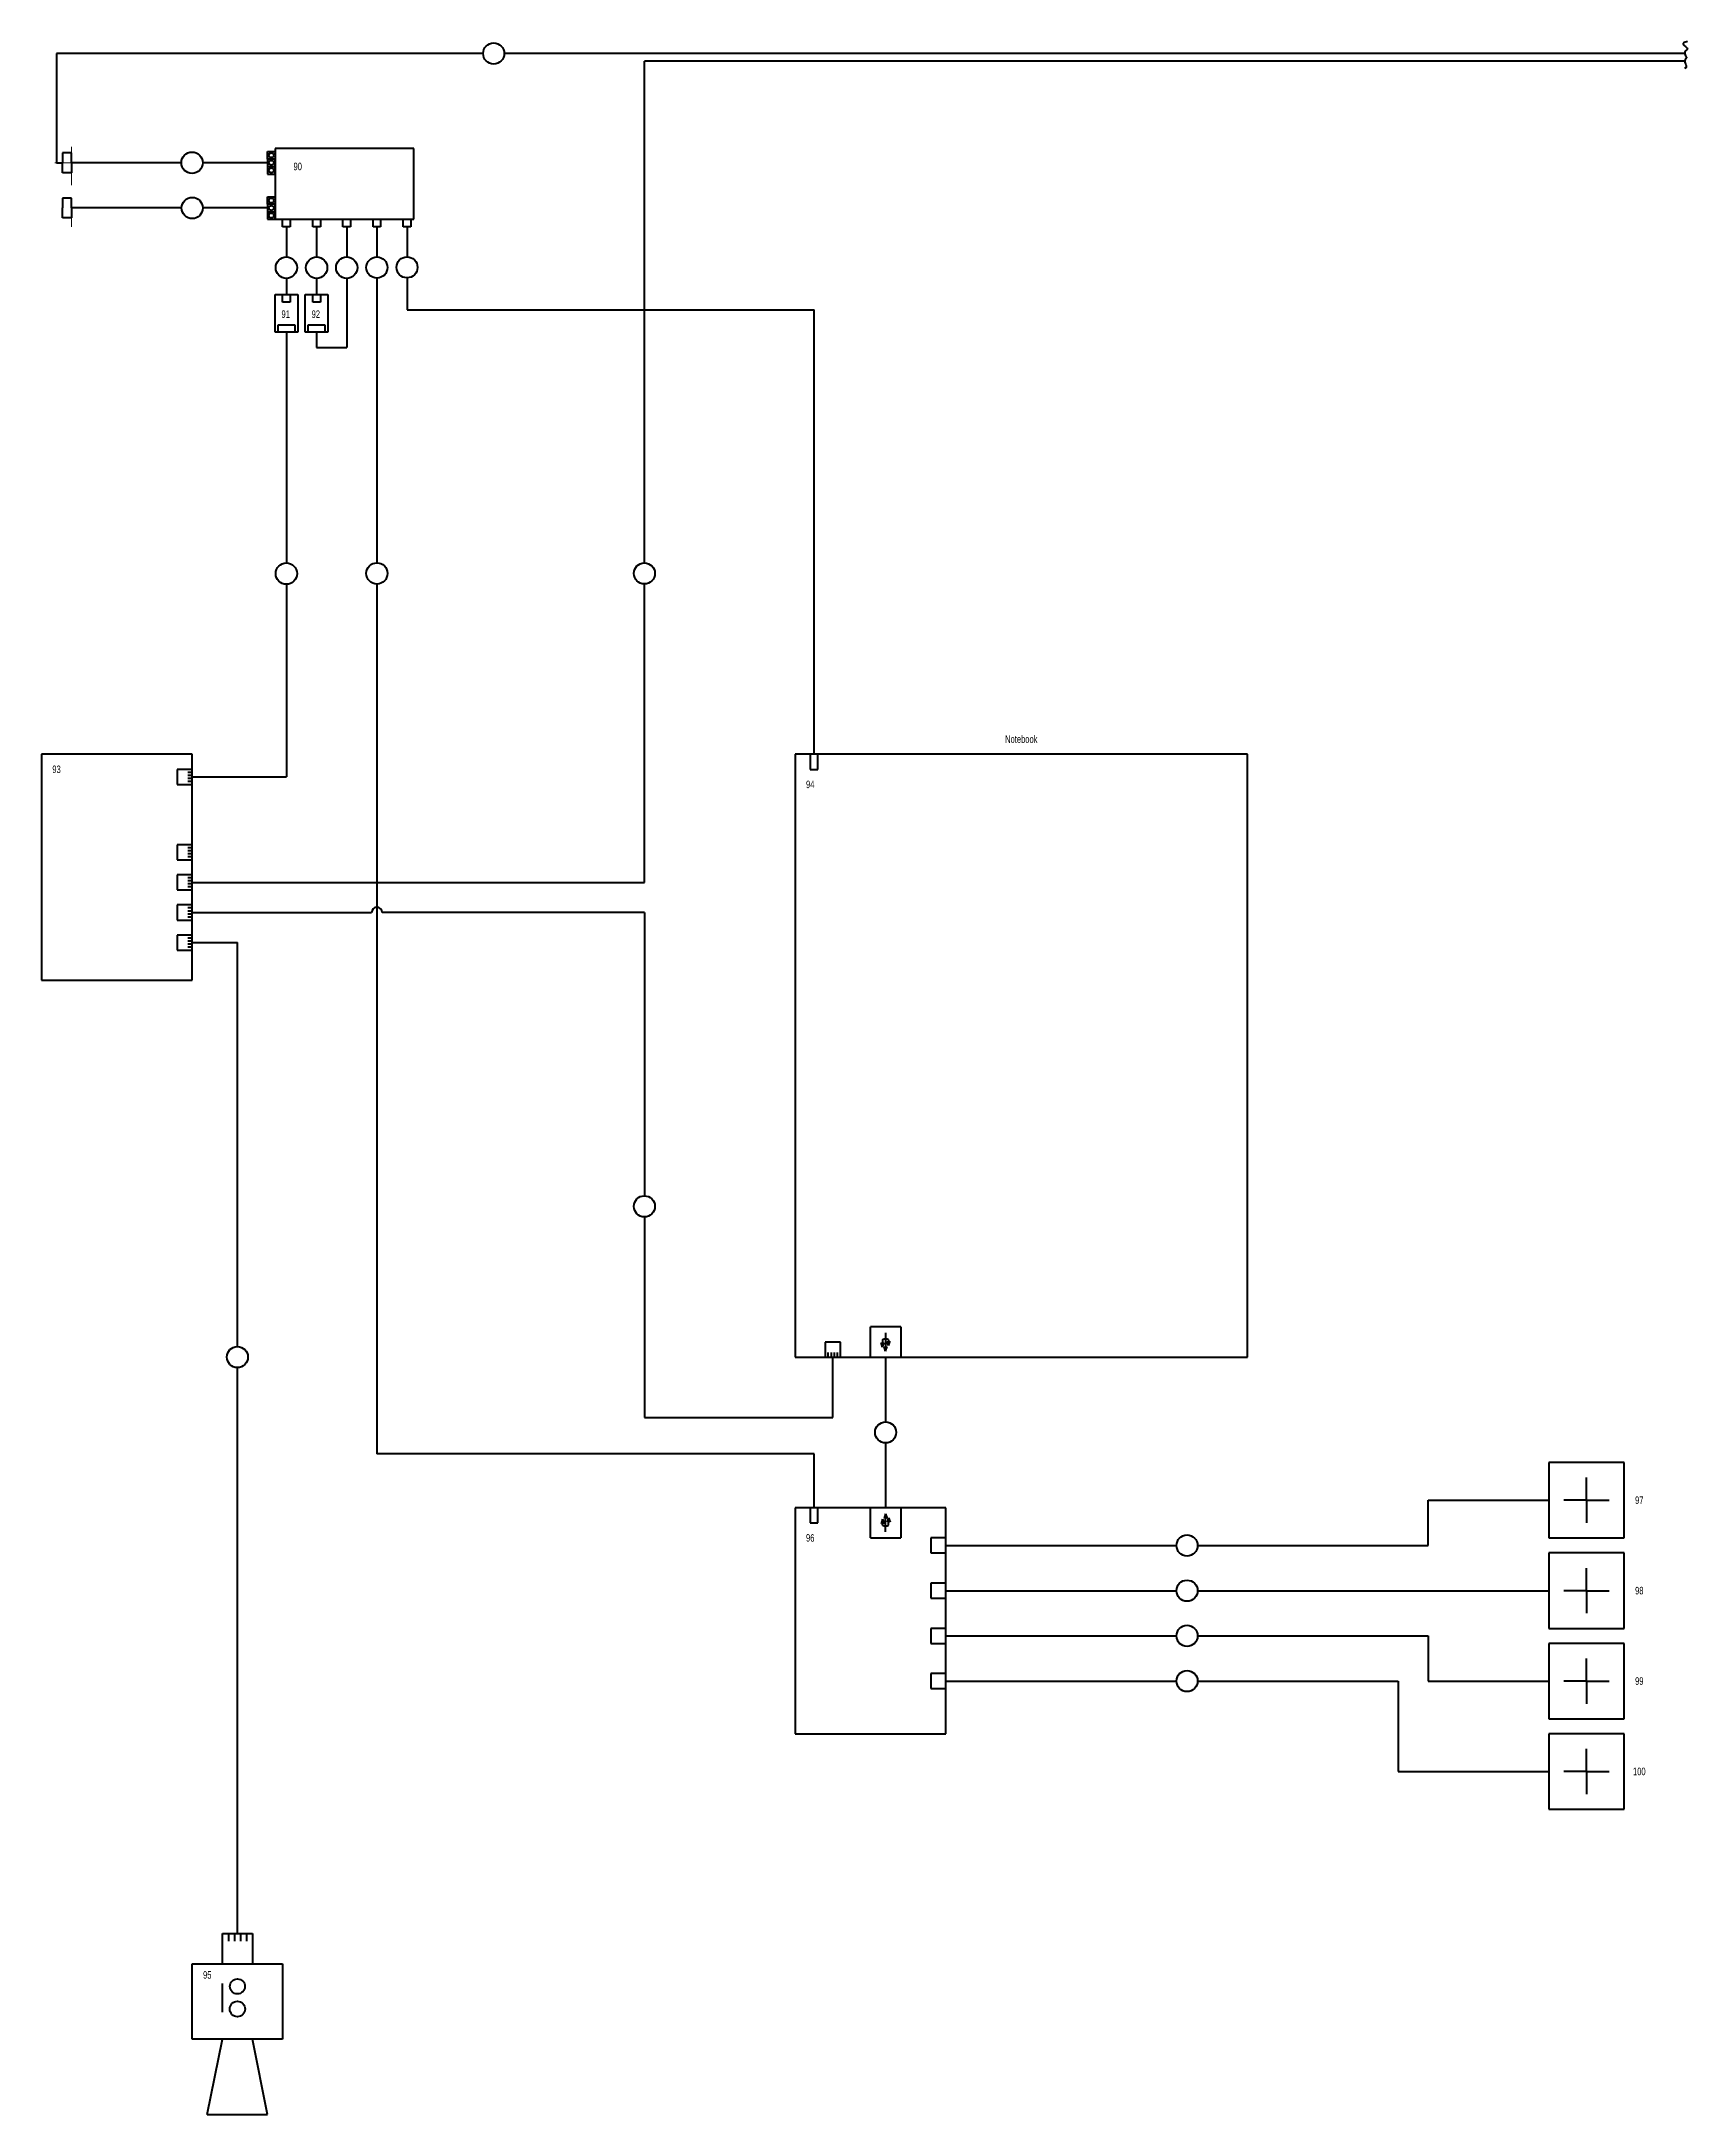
# Model space of a CAD drawing. Header units: millimetres. Extents: x -1100 to 1550, y 500 to 3600.
# Drawn here: x -1100 to -8, y 2097 to 3473 of the extents above; entities that cross this region are included whole.
import ezdxf

# ---------------------------------------------------------------- set-up
doc = ezdxf.new("R2010")
doc.units = ezdxf.units.MM
doc.linetypes.add('DASHEDX2', pattern=[38.1, 25.4, -12.7])
doc.layers.add('drawing', color=7, linetype='CONTINUOUS', lineweight=50)
doc.layers.add('helper', color=2, linetype='DASHEDX2', lineweight=0)
doc.styles.get("Standard").update_dxf_attribs({"font": 'txt', "width": 0.75})

msp = doc.modelspace()

# ---------------------------------------------------------------- linework, layer by layer
at = {"layer": 'drawing'}
for p, q in [((-1090, 3465), (-1090, 3392.5)), ((-807, 3465), (-1090, 3465)), ((-10, 3465), (-793, 3465)), ((-10, 3460), (-700, 3460)), ((-700, 3127), (-700, 3460)), ((-1080, 3399), (-1086, 3399)), ((-1086, 3399), (-1086, 3392.5)), ((-1080, 3392.5), (-1080, 3399)), ((-950, 3400), (-945, 3400)), ((-950, 3395), (-950, 3400)), ((-945, 3402), (-945, 3355)), ((-853, 3402), (-945, 3402)), ((-945, 3400), (-945, 3396)), ((-853, 3355), (-853, 3402)), ((-1090, 3392.5), (-1086, 3392.5)), ((-1086, 3385.9), (-1086, 3392.5)), ((-1080, 3385.9), (-1086, 3385.9)), ((-1007.2, 3392.5), (-1080, 3392.5)), ((-1080, 3392.4), (-1080, 3385.9)), ((-950, 3392.5), (-993, 3392.5)), ((-945, 3395), (-950, 3395)), ((-950, 3395), (-950, 3390)), ((-950, 3390), (-945, 3390)), ((-950, 3390), (-950, 3385)), ((-950, 3385), (-945, 3385)), ((-945, 3396), (-945, 3395)), ((-945, 3390), (-945, 3395)), ((-945, 3385), (-945, 3390)), ((-1080, 3369), (-1086, 3369)), ((-1086, 3369), (-1086, 3362.5)), ((-1086, 3355.9), (-1086, 3362.5)), ((-1080, 3362.5), (-1080, 3369)), ((-1007, 3362.5), (-1080, 3362.5)), ((-1080, 3362.4), (-1080, 3355.9)), ((-950, 3362.5), (-993, 3362.5)), ((-950, 3370), (-945, 3370)), ((-950, 3365), (-950, 3370)), ((-945, 3365), (-950, 3365)), ((-950, 3365), (-950, 3360)), ((-950, 3360), (-945, 3360)), ((-950, 3360), (-950, 3355)), ((-945, 3370), (-945, 3366)), ((-945, 3366), (-945, 3365)), ((-945, 3360), (-945, 3365)), ((-945, 3355), (-945, 3360)), ((-1080, 3355.9), (-1086, 3355.9)), ((-950, 3355), (-945, 3355)), ((-945, 3355), (-853, 3355)), ((-940, 3350), (-940, 3355)), ((-940, 3355), (-935, 3355)), ((-935, 3350), (-940, 3350)), ((-937.5, 3350), (-937.5, 3330)), ((-935, 3355), (-935, 3350)), ((-920, 3350), (-920, 3355)), ((-920, 3355), (-915, 3355)), ((-915, 3350), (-920, 3350)), ((-917.5, 3350), (-917.5, 3330)), ((-915, 3355), (-915, 3350)), ((-900, 3350), (-900, 3355)), ((-900, 3355), (-895, 3355)), ((-895, 3350), (-900, 3350)), ((-897.5, 3350), (-897.5, 3330)), ((-895, 3355), (-895, 3350)), ((-880, 3350), (-880, 3355)), ((-880, 3355), (-875, 3355)), ((-875, 3350), (-880, 3350)), ((-877.5, 3350), (-877.5, 3330)), ((-875, 3355), (-875, 3350)), ((-860, 3350), (-860, 3355)), ((-860, 3355), (-855, 3355)), ((-855, 3350), (-860, 3350)), ((-857.5, 3350), (-857.5, 3330)), ((-855, 3355), (-855, 3350)), ((-937.5, 3315.8), (-937.5, 3305)), ((-917.5, 3315.8), (-917.5, 3305)), ((-897.5, 3315.8), (-897.5, 3270)), ((-877.5, 3315.9), (-877.5, 3127)), ((-857.5, 3316.1), (-857.5, 3294.9)), ((-945, 3305), (-930, 3305)), ((-945, 3280), (-945, 3305)), ((-940, 3300), (-940, 3305)), ((-940, 3305), (-935, 3305)), ((-935, 3305), (-935, 3300)), ((-930, 3305), (-930, 3280)), ((-925, 3305), (-910, 3305)), ((-925, 3280), (-925, 3305)), ((-920, 3300), (-920, 3305)), ((-920, 3305), (-915, 3305)), ((-915, 3305), (-915, 3300)), ((-910, 3305), (-910, 3280)), ((-935, 3300), (-940, 3300)), ((-915, 3300), (-920, 3300)), ((-857.5, 3294.9), (-587.5, 3294.9)), ((-587.5, 3000), (-587.5, 3294.9)), ((-930, 3280), (-945, 3280)), ((-943, 3280), (-943, 3285)), ((-943, 3285), (-932, 3285)), ((-937.5, 3280), (-937.5, 3127)), ((-932, 3285), (-932, 3280)), ((-910, 3280), (-925, 3280)), ((-923, 3280), (-923, 3285)), ((-923, 3285), (-912, 3285)), ((-917.5, 3280), (-917.5, 3270)), ((-912, 3285), (-912, 3280)), ((-917.5, 3270), (-897.5, 3270)), ((-937.5, 3112.8), (-937.5, 2987.5)), ((-877.5, 3112.9), (-877.5, 2535.7)), ((-700, 2915), (-700, 3113)), ((-1000, 3000), (-1100, 3000)), ((-1100, 3000), (-1100, 2850)), ((-1000, 2850), (-1000, 3000)), ((-600, 3000), (-600, 2600)), ((-300, 3000), (-600, 3000)), ((-590, 3000), (-590, 2990)), ((-585, 2990), (-585, 3000)), ((-300, 2600), (-300, 3000)), ((-1000, 2990), (-1010, 2990)), ((-1010, 2990), (-1010, 2980)), ((-1000, 2988), (-1003, 2988)), ((-1000, 2986), (-1003, 2986)), ((-937.5, 2987.5), (-937.5, 2985)), ((-590, 2990), (-585, 2990)), ((-1010, 2980), (-1000, 2980)), ((-1000, 2984), (-1003, 2984)), ((-1000, 2982), (-1003, 2982)), ((-1000, 2985), (-937.5, 2985)), ((-1000, 2940), (-1010, 2940)), ((-1010, 2940), (-1010, 2930)), ((-1000, 2938), (-1003, 2938)), ((-1000, 2936), (-1003, 2936)), ((-1000, 2934), (-1003, 2934)), ((-1000, 2932), (-1003, 2932)), ((-1010, 2930), (-1000, 2930)), ((-1000, 2920), (-1010, 2920)), ((-1010, 2920), (-1010, 2910)), ((-1000, 2918), (-1003, 2918)), ((-1010, 2910), (-1000, 2910)), ((-1000, 2916), (-1003, 2916)), ((-1000, 2914), (-1003, 2914)), ((-1000, 2912), (-1003, 2912)), ((-1000, 2915), (-700, 2915)), ((-1000, 2900), (-1010, 2900)), ((-1010, 2900), (-1010, 2890)), ((-1010, 2890), (-1000, 2890)), ((-1000, 2898), (-1003, 2898)), ((-1000, 2896), (-1003, 2896)), ((-1000, 2894), (-1003, 2894)), ((-1000, 2892), (-1003, 2892)), ((-1000, 2895), (-881, 2895)), ((-700, 2895), (-874, 2895)), ((-700, 2895), (-700, 2707)), ((-1000, 2880), (-1010, 2880)), ((-1010, 2880), (-1010, 2870)), ((-1000, 2878), (-1003, 2878)), ((-1000, 2876), (-1003, 2876)), ((-1010, 2870), (-1000, 2870)), ((-1000, 2874), (-1003, 2874)), ((-1000, 2872), (-1003, 2872)), ((-1000, 2875), (-970, 2875)), ((-970, 2607), (-970, 2875)), ((-1100, 2850), (-1000, 2850)), ((-700, 2693), (-700, 2560)), ((-550, 2600), (-550, 2620)), ((-530, 2620), (-550, 2620)), ((-540, 2616), (-540, 2604)), ((-530, 2620), (-530, 2600)), ((-600, 2600), (-300, 2600)), ((-570, 2610), (-580, 2610)), ((-580, 2610), (-580, 2600)), ((-578, 2600), (-578, 2603)), ((-576, 2600), (-576, 2603)), ((-575, 2560), (-575, 2600)), ((-574, 2600), (-574, 2603)), ((-572, 2600), (-572, 2603)), ((-570, 2600), (-570, 2610)), ((-542, 2606.6), (-543, 2609.6)), ((-542, 2611.6), (-542, 2606.6)), ((-542, 2606.6), (-541, 2609.6)), ((-540, 2604), (-541, 2607)), ((-540, 2604), (-539, 2607)), ((-540, 2600), (-540, 2557)), ((-538, 2607.6), (-539, 2610.6)), ((-538, 2611.5), (-538, 2607.6)), ((-538, 2607.6), (-537, 2610.6)), ((-970, 2217.4), (-970, 2593)), ((-700, 2560), (-575, 2560)), ((-587.5, 2535.7), (-877.5, 2535.7)), ((-587.5, 2500), (-587.5, 2535.7)), ((-540, 2543), (-540, 2500)), ((-100, 2530), (-100, 2480)), ((-50, 2530), (-100, 2530)), ((-75, 2505), (-75, 2520)), ((-50, 2480), (-50, 2530)), ((-180, 2475), (-180, 2505)), ((-180, 2505), (-100, 2505)), ((-75, 2505), (-90, 2505)), ((-75, 2505), (-75, 2490)), ((-75, 2505), (-60, 2505)), ((-500, 2500), (-600, 2500)), ((-600, 2500), (-600, 2350)), ((-590, 2500), (-590, 2490)), ((-590, 2490), (-585, 2490)), ((-585, 2490), (-585, 2500)), ((-550, 2480), (-550, 2500)), ((-542, 2492.4), (-543, 2489.4)), ((-542, 2492.4), (-541, 2489.4)), ((-542, 2488.5), (-542, 2492.4)), ((-540, 2496), (-541, 2493)), ((-540, 2484), (-540, 2496)), ((-540, 2496), (-539, 2493)), ((-538, 2493.4), (-539, 2490.4)), ((-538, 2488.4), (-538, 2493.4)), ((-538, 2493.4), (-537, 2490.4)), ((-530, 2500), (-530, 2480)), ((-500, 2350), (-500, 2500)), ((-550, 2480), (-530, 2480)), ((-500, 2480), (-510, 2480)), ((-510, 2480), (-510, 2470)), ((-100, 2480), (-50, 2480)), ((-510, 2470), (-500, 2470)), ((-500, 2475), (-347, 2475)), ((-333, 2475), (-180, 2475)), ((-100, 2470), (-100, 2420)), ((-50, 2470), (-100, 2470)), ((-50, 2420), (-50, 2470)), ((-500, 2450), (-510, 2450)), ((-510, 2450), (-510, 2440)), ((-75, 2445), (-75, 2460)), ((-510, 2440), (-500, 2440)), ((-500, 2445), (-347, 2445)), ((-333, 2445), (-180, 2445)), ((-180, 2445), (-100, 2445)), ((-75, 2445), (-90, 2445)), ((-75, 2445), (-75, 2430)), ((-75, 2445), (-60, 2445)), ((-500, 2420), (-510, 2420)), ((-510, 2420), (-510, 2410)), ((-510, 2410), (-500, 2410)), ((-500, 2415), (-347, 2415)), ((-333, 2415), (-180, 2415)), ((-180, 2415), (-180, 2385)), ((-100, 2420), (-50, 2420)), ((-100, 2410), (-100, 2360)), ((-50, 2410), (-100, 2410)), ((-50, 2360), (-50, 2410)), ((-75, 2385), (-75, 2400)), ((-500, 2390), (-510, 2390)), ((-510, 2390), (-510, 2380)), ((-510, 2380), (-500, 2380)), ((-500, 2385), (-347, 2385)), ((-333, 2385), (-200, 2385)), ((-200, 2385), (-200, 2325)), ((-180, 2385), (-100, 2385)), ((-75, 2385), (-90, 2385)), ((-75, 2385), (-75, 2370)), ((-75, 2385), (-60, 2385)), ((-100, 2360), (-50, 2360)), ((-600, 2350), (-500, 2350)), ((-100, 2350), (-100, 2300)), ((-50, 2350), (-100, 2350)), ((-75, 2325), (-75, 2340)), ((-50, 2300), (-50, 2350)), ((-200, 2325), (-100, 2325)), ((-75, 2325), (-90, 2325)), ((-75, 2325), (-75, 2310)), ((-75, 2325), (-60, 2325)), ((-100, 2300), (-50, 2300)), ((-980, 2197.4), (-980, 2217.4)), ((-980, 2217.4), (-960, 2217.4)), ((-976, 2217.4), (-976, 2212.4)), ((-972, 2217.4), (-972, 2212.4)), ((-968, 2217.4), (-968, 2212.4)), ((-964, 2217.4), (-964, 2212.4)), ((-960, 2217.4), (-960, 2197.4)), ((-1000, 2197.4), (-940, 2197.4)), ((-1000, 2147.4), (-1000, 2197.4)), ((-940, 2197.4), (-940, 2147.4)), ((-980, 2165.4), (-980, 2184.4)), ((-940, 2147.4), (-1000, 2147.4)), ((-990, 2097.4), (-980, 2147.4)), ((-950, 2097.4), (-960, 2147.4)), ((-990, 2097.4), (-950, 2097.4))]:
    msp.add_line(p, q, dxfattribs=at)
for centre, radius in [((-800, 3465), 7), ((-1000.1, 3392.5), 7.1), ((-947.5, 3397.5), 1.6), ((-947.5, 3392.5), 1.6), ((-947.5, 3387.5), 1.6), ((-1000, 3362.5), 7.01), ((-947.5, 3367.5), 1.6), ((-947.5, 3362.5), 1.6), ((-947.5, 3357.5), 1.6), ((-937.5, 3322.9), 7.09), ((-917.5, 3322.9), 7.1), ((-897.5, 3322.9), 7.1), ((-877.5, 3323), 7.05), ((-857.5, 3323.1), 6.96), ((-937.5, 3119.9), 7.08), ((-877.5, 3120), 7.05), ((-700, 3120), 7), ((-700, 2700), 7), ((-970, 2600), 7), ((-540, 2550), 7), ((-340, 2475), 7), ((-340, 2445), 7), ((-340, 2415), 7), ((-340, 2385), 7), ((-970, 2182.4), 5), ((-970, 2167.4), 5.1)]:
    msp.add_circle(centre, radius, dxfattribs=at)
for centre, radius, start, end in [((-877.5, 2895), 3.5, 0, 180), ((-540, 2608), 4, 60, 120), ((-540, 2492), 4, 240, 300)]:
    msp.add_arc(centre, radius, start, end, dxfattribs=at)
msp.add_open_spline([(-8, 3473), (-12, 3472), (-10, 3470), (-7, 3468), (-10, 3467), (-10, 3464), (-8, 3462), (-10, 3461), (-10, 3459), (-8, 3456), (-10, 3455)], degree=3, dxfattribs=at)
at = {"layer": 'helper'}
for p, q in [((-1080, 3403), (-1080, 3350)), ((-1080, 3392.5), (-1091.1, 3392.5))]:
    msp.add_line(p, q, dxfattribs=at)

# ---------------------------------------------------------------- texts
at = {"layer": 'drawing', "char_height": 5, "width": 100, "attachment_point": 5}
for s, insert in [('90', (-930, 3390)), ('91', (-938, 3292)), ('92', (-918, 3292)), ('93', (-1090, 2990)), ('94', (-590, 2980)), ('97', (-40, 2505)), ('96', (-590, 2480)), ('98', (-40, 2445)), ('99', (-40, 2385)), ('100', (-40, 2325)), ('95', (-990, 2190))]:
    msp.add_mtext(s, dxfattribs=dict(at, insert=insert))
at = {"layer": 'helper', "insert": (-450, 3010), "char_height": 5, "width": 100, "attachment_point": 5}
msp.add_mtext('Notebook', dxfattribs=at)

doc.saveas('drawing.dxf')
